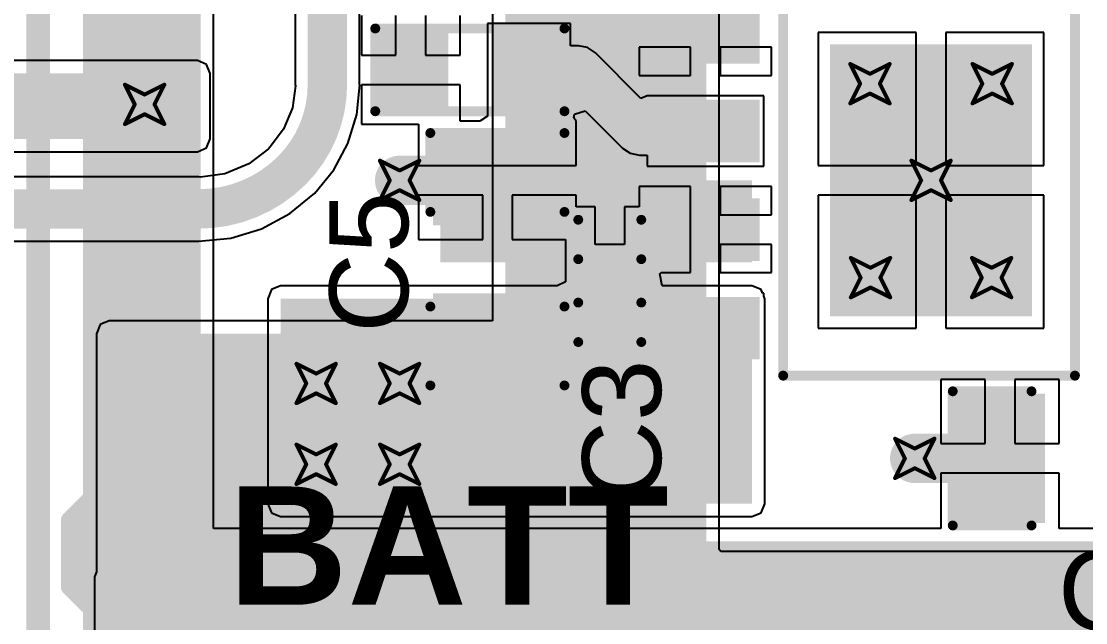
# Model space of a CAD drawing. Header units: inches. Extents: x -5 to 426, y -53 to 116.
# Drawn here: x 26.41 to 40.13, y -39.13 to -31.38 of the extents above; entities that cross this region are included whole.
import ezdxf

# ---------------------------------------------------------------- set-up
doc = ezdxf.new("R2010")
doc.units = ezdxf.units.IN
for name, color, linetype in [('Board Outline', 216, 'Continuous'), ('Bottom Layer', 5, 'Continuous'), ('Drill Drawing', 1, 'Continuous'), ('Top Layer', 1, 'Continuous'), ('Top Overlay', 2, 'Continuous'), ('Top Paste', 8, 'Continuous'), ('Top Solder', 216, 'Continuous'), ('Via Holes', 16, 'Continuous')]:
    doc.layers.add(name, color=color, linetype=linetype)
doc.styles.add('Arial', font='', dxfattribs={"height": 0.2})
doc.styles.add('Arial_Bold', font='', dxfattribs={"height": 0.2})
doc.styles.get('Arial').set_extended_font_data('Arial')
doc.styles.get('Arial_Bold').set_extended_font_data('Arial', bold=True)

# ---------------------------------------------------------------- blocks, each defined once
blk = doc.blocks.new('T__________48')
at = {"layer": 'Top Layer'}
blk.add_hatch(color=1, dxfattribs=at).paths.add_polyline_path([(0.381, 0.762), (-0.381, 0.762), (-0.762, 0.381), (-0.762, -0.381), (-0.381, -0.762), (0.381, -0.762), (0.762, -0.381), (0.762, 0.381)])
at = {"layer": 'Top Paste'}
blk.add_hatch(color=8, dxfattribs=at).paths.add_polyline_path([(0.381, 0.762), (-0.381, 0.762), (-0.762, 0.381), (-0.762, -0.381), (-0.381, -0.762), (0.381, -0.762), (0.762, -0.381), (0.762, 0.381)])
at = {"layer": 'Top Solder'}
blk.add_hatch(color=216, dxfattribs=at).paths.add_polyline_path([(0.432, 0.864), (-0.432, 0.864), (-0.864, 0.432), (-0.864, -0.432), (-0.432, -0.864), (0.432, -0.864), (0.864, -0.432), (0.864, 0.432)])
at = {"layer": 'Top Overlay', "const_width": 0.2}
for points in [[(-0.94, 0.432), (-0.432, 0.94)], [(0.432, 0.94), (-0.432, 0.94)], [(0.432, 0.94), (-0.432, 0.94)], [(0.94, 0.432), (0.432, 0.94)], [(-0.94, -0.432), (-0.94, 0.432)], [(0.94, -0.432), (0.94, 0.432)], [(-0.432, -0.94), (-0.94, -0.432)], [(0.432, -0.94), (0.94, -0.432)], [(0.432, -0.94), (-0.432, -0.94)], [(0.432, -0.94), (-0.432, -0.94)]]:
    blk.add_lwpolyline(points, dxfattribs=at)
at = {"layer": 'Top Overlay', "const_width": 0.1}
for points in [[(-0.482, 0.94, 1), (-0.382, 0.94, 1)], [(-0.482, 0.94, 1), (-0.382, 0.94, 1)], [(-0.482, 0.94, 1), (-0.382, 0.94, 1)], [(0.382, 0.94, 1), (0.482, 0.94, 1)], [(0.382, 0.94, 1), (0.482, 0.94, 1)], [(0.382, 0.94, 1), (0.482, 0.94, 1)], [(-0.99, 0.432, 1), (-0.89, 0.432, 1)], [(-0.99, 0.432, 1), (-0.89, 0.432, 1)], [(0.89, 0.432, 1), (0.99, 0.432, 1)], [(0.89, 0.432, 1), (0.99, 0.432, 1)], [(-0.99, -0.432, 1), (-0.89, -0.432, 1)], [(-0.99, -0.432, 1), (-0.89, -0.432, 1)], [(0.89, -0.432, 1), (0.99, -0.432, 1)], [(0.89, -0.432, 1), (0.99, -0.432, 1)], [(-0.482, -0.94, 1), (-0.382, -0.94, 1)], [(-0.482, -0.94, 1), (-0.382, -0.94, 1)], [(-0.482, -0.94, 1), (-0.382, -0.94, 1)], [(0.382, -0.94, 1), (0.482, -0.94, 1)], [(0.382, -0.94, 1), (0.482, -0.94, 1)], [(0.382, -0.94, 1), (0.482, -0.94, 1)]]:
    blk.add_lwpolyline(points, format="xyb", close=True, dxfattribs=at)
blk = doc.blocks.new('R___0603_55')
at = {"layer": 'Top Layer'}
for points in [[(-0.381, 0.444), (-0.381, -0.445), (-1.143, -0.445), (-1.143, 0.444)], [(1.143, 0.444), (1.143, -0.445), (0.381, -0.445), (0.381, 0.444)]]:
    blk.add_hatch(color=1, dxfattribs=at).paths.add_polyline_path(points)
at = {"layer": 'Top Paste'}
for points in [[(-0.381, 0.444), (-0.381, -0.445), (-1.143, -0.445), (-1.143, 0.444)], [(1.143, 0.444), (1.143, -0.445), (0.381, -0.445), (0.381, 0.444)]]:
    blk.add_hatch(color=8, dxfattribs=at).paths.add_polyline_path(points)
at = {"layer": 'Top Solder'}
for points in [[(-0.279, 0.546), (-0.279, -0.546), (-1.245, -0.546), (-1.245, 0.546)], [(1.245, 0.546), (1.245, -0.546), (0.279, -0.546), (0.279, 0.546)]]:
    blk.add_hatch(color=216, dxfattribs=at).paths.add_polyline_path(points)
at = {"layer": 'Top Overlay', "const_width": 0.127}
for points in [[(-1.219, 0.533), (-1.219, -0.533)], [(-1.219, 0.533), (1.219, 0.533)], [(1.219, 0.533), (1.219, -0.533)], [(-1.219, -0.533), (1.219, -0.533)]]:
    blk.add_lwpolyline(points, dxfattribs=at)
at = {"layer": 'Top Overlay', "const_width": 0.0635}
for points in [[(-1.251, 0.533, 1), (-1.187, 0.533, 1)], [(-1.251, 0.533, 1), (-1.187, 0.533, 1)], [(1.187, 0.533, 1), (1.251, 0.533, 1)], [(1.187, 0.533, 1), (1.251, 0.533, 1)], [(-1.251, -0.533, 1), (-1.187, -0.533, 1)], [(-1.251, -0.533, 1), (-1.187, -0.533, 1)], [(1.187, -0.533, 1), (1.251, -0.533, 1)], [(1.187, -0.533, 1), (1.251, -0.533, 1)]]:
    blk.add_lwpolyline(points, format="xyb", close=True, dxfattribs=at)
blk = doc.blocks.new('C___0402_71')
at = {"layer": 'Top Layer'}
for points in [[(-0.699, -0.318), (-0.699, 0.317), (-0.241, 0.317), (-0.241, -0.318)], [(0.241, -0.318), (0.241, 0.317), (0.699, 0.317), (0.699, -0.318)]]:
    blk.add_hatch(color=1, dxfattribs=at).paths.add_polyline_path(points)
at = {"layer": 'Top Paste'}
for points in [[(-0.699, -0.318), (-0.699, 0.317), (-0.241, 0.317), (-0.241, -0.318)], [(0.241, -0.318), (0.241, 0.317), (0.699, 0.317), (0.699, -0.318)]]:
    blk.add_hatch(color=8, dxfattribs=at).paths.add_polyline_path(points)
at = {"layer": 'Top Solder'}
for points in [[(-0.758, -0.378), (-0.758, 0.377), (-0.181, 0.377), (-0.181, -0.378)], [(0.181, -0.378), (0.181, 0.377), (0.758, 0.377), (0.758, -0.378)]]:
    blk.add_hatch(color=216, dxfattribs=at).paths.add_polyline_path(points)
at = {"layer": 'Top Overlay', "const_width": 0.127}
for points in [[(-0.787, -0.406), (-0.787, 0.406)], [(-0.279, 0.406), (-0.787, 0.406)], [(0.787, 0.406), (0.279, 0.406)], [(0.787, -0.406), (0.787, 0.406)], [(-0.279, -0.406), (-0.787, -0.406)], [(0.787, -0.406), (0.279, -0.406)]]:
    blk.add_lwpolyline(points, dxfattribs=at)
at = {"layer": 'Top Overlay', "const_width": 0.0635}
for points in [[(-0.819, 0.406, 1), (-0.756, 0.406, 1)], [(-0.819, 0.406, 1), (-0.756, 0.406, 1)], [(-0.311, 0.406, 1), (-0.248, 0.406, 1)], [(0.248, 0.406, 1), (0.311, 0.406, 1)], [(0.756, 0.406, 1), (0.819, 0.406, 1)], [(0.756, 0.406, 1), (0.819, 0.406, 1)], [(-0.819, -0.406, 1), (-0.756, -0.406, 1)], [(-0.819, -0.406, 1), (-0.756, -0.406, 1)], [(-0.311, -0.406, 1), (-0.248, -0.406, 1)], [(0.248, -0.406, 1), (0.311, -0.406, 1)], [(0.756, -0.406, 1), (0.819, -0.406, 1)], [(0.756, -0.406, 1), (0.819, -0.406, 1)]]:
    blk.add_lwpolyline(points, format="xyb", close=True, dxfattribs=at)
blk = doc.blocks.new('ESOP_8_75')
at = {"layer": 'Top Layer'}
for points in [[(-3.509, 2.205), (-2.309, 2.205), (-2.309, 1.605), (-3.509, 1.605)], [(2.308, 2.205), (3.508, 2.205), (3.508, 1.605), (2.308, 1.605)], [(-1.2, 1.65), (1.2, 1.65), (1.2, -1.65), (-1.2, -1.65)], [(-3.509, 0.935), (-2.309, 0.935), (-2.309, 0.335), (-3.509, 0.335)], [(2.308, 0.935), (3.508, 0.935), (3.508, 0.335), (2.308, 0.335)], [(-3.509, -0.335), (-2.309, -0.335), (-2.309, -0.935), (-3.509, -0.935)], [(2.308, -0.335), (3.508, -0.335), (3.508, -0.935), (2.308, -0.935)], [(-3.509, -1.605), (-2.309, -1.605), (-2.309, -2.205), (-3.509, -2.205)], [(2.308, -1.605), (3.508, -1.605), (3.508, -2.205), (2.308, -2.205)]]:
    blk.add_hatch(color=1, dxfattribs=at).paths.add_polyline_path(points)
at = {"layer": 'Top Paste'}
for points in [[(-3.509, 2.205), (-2.309, 2.205), (-2.309, 1.605), (-3.509, 1.605)], [(2.308, 2.205), (3.508, 2.205), (3.508, 1.605), (2.308, 1.605)], [(-1.2, 1.65), (1.2, 1.65), (1.2, -1.65), (-1.2, -1.65)], [(-3.509, 0.935), (-2.309, 0.935), (-2.309, 0.335), (-3.509, 0.335)], [(2.308, 0.935), (3.508, 0.935), (3.508, 0.335), (2.308, 0.335)], [(-3.509, -0.335), (-2.309, -0.335), (-2.309, -0.935), (-3.509, -0.935)], [(2.308, -0.335), (3.508, -0.335), (3.508, -0.935), (2.308, -0.935)], [(-3.509, -1.605), (-2.309, -1.605), (-2.309, -2.205), (-3.509, -2.205)], [(2.308, -1.605), (3.508, -1.605), (3.508, -2.205), (2.308, -2.205)]]:
    blk.add_hatch(color=8, dxfattribs=at).paths.add_polyline_path(points)
at = {"layer": 'Top Solder'}
for points in [[(-3.61, 2.307), (-2.207, 2.307), (-2.207, 1.503), (-3.61, 1.503)], [(2.207, 2.307), (3.61, 2.307), (3.61, 1.503), (2.207, 1.503)], [(-1.302, 1.752), (1.302, 1.752), (1.302, -1.752), (-1.302, -1.752)], [(-3.61, 1.037), (-2.207, 1.037), (-2.207, 0.233), (-3.61, 0.233)], [(2.207, 1.037), (3.61, 1.037), (3.61, 0.233), (2.207, 0.233)], [(-3.61, -0.233), (-2.207, -0.233), (-2.207, -1.037), (-3.61, -1.037)], [(2.207, -0.233), (3.61, -0.233), (3.61, -1.037), (2.207, -1.037)], [(-3.61, -1.503), (-2.207, -1.503), (-2.207, -2.307), (-3.61, -2.307)], [(2.207, -1.503), (3.61, -1.503), (3.61, -2.307), (2.207, -2.307)]]:
    blk.add_hatch(color=216, dxfattribs=at).paths.add_polyline_path(points)
at = {"layer": 'Top Overlay'}
for points, const_width in [([(-1.905, 2.515), (1.854, 2.515)], 0.127), ([(-1.905, 2.515), (-1.905, -2.515)], 0.127), ([(1.854, -2.515), (1.854, 2.515)], 0.127), ([(-3.877, 2.049), (-3.75, 1.922)], 0.3), ([(-3.877, 1.795), (-3.877, 2.049)], 0.3), ([(-3.877, 1.795), (-3.75, 1.922)], 0.3), ([(-1.905, -2.515), (1.854, -2.515)], 0.127)]:
    blk.add_lwpolyline(points, dxfattribs=dict(at, const_width=const_width))
for points, const_width in [([(-1.937, 2.515, 1), (-1.873, 2.515, 1)], 0.0635), ([(-1.937, 2.515, 1), (-1.873, 2.515, 1)], 0.0635), ([(1.822, 2.515, 1), (1.886, 2.515, 1)], 0.0635), ([(1.822, 2.515, 1), (1.886, 2.515, 1)], 0.0635), ([(-3.952, 2.049, 1), (-3.802, 2.049, 1)], 0.15), ([(-3.952, 2.049, 1), (-3.802, 2.049, 1)], 0.15), ([(-3.825, 1.922, 1), (-3.675, 1.922, 1)], 0.15), ([(-3.825, 1.922, 1), (-3.675, 1.922, 1)], 0.15), ([(-3.952, 1.795, 1), (-3.802, 1.795, 1)], 0.15), ([(-3.952, 1.795, 1), (-3.802, 1.795, 1)], 0.15), ([(-1.937, -2.515, 1), (-1.873, -2.515, 1)], 0.0635), ([(-1.937, -2.515, 1), (-1.873, -2.515, 1)], 0.0635), ([(1.822, -2.515, 1), (1.886, -2.515, 1)], 0.0635), ([(1.822, -2.515, 1), (1.886, -2.515, 1)], 0.0635)]:
    blk.add_lwpolyline(points, format="xyb", close=True, dxfattribs=dict(at, const_width=const_width))
blk = doc.blocks.new('C___0805_107')
at = {"layer": 'Top Layer'}
for points in [[(-1.524, 0.762), (-0.508, 0.762), (-0.508, -0.762), (-1.524, -0.762)], [(0.508, 0.762), (1.524, 0.762), (1.524, -0.762), (0.508, -0.762)]]:
    blk.add_hatch(color=1, dxfattribs=at).paths.add_polyline_path(points)
at = {"layer": 'Top Paste'}
for points in [[(-1.524, 0.762), (-0.508, 0.762), (-0.508, -0.762), (-1.524, -0.762)], [(0.508, 0.762), (1.524, 0.762), (1.524, -0.762), (0.508, -0.762)]]:
    blk.add_hatch(color=8, dxfattribs=at).paths.add_polyline_path(points)
at = {"layer": 'Top Solder'}
for points in [[(-1.594, 0.832), (-0.438, 0.832), (-0.438, -0.832), (-1.594, -0.832)], [(0.438, 0.832), (1.594, 0.832), (1.594, -0.832), (0.438, -0.832)]]:
    blk.add_hatch(color=216, dxfattribs=at).paths.add_polyline_path(points)
at = {"layer": 'Top Overlay', "const_width": 0.127}
for points in [[(-1.626, -0.864), (-1.626, 0.864)], [(-1.626, 0.864), (-0.61, 0.864)], [(0.61, 0.864), (1.626, 0.864)], [(1.626, -0.864), (1.626, 0.864)], [(-1.626, -0.864), (-0.61, -0.864)], [(0.61, -0.864), (1.626, -0.864)]]:
    blk.add_lwpolyline(points, dxfattribs=at)
at = {"layer": 'Top Overlay', "const_width": 0.0635}
for points in [[(-1.657, 0.864, 1), (-1.594, 0.864, 1)], [(-1.657, 0.864, 1), (-1.594, 0.864, 1)], [(-0.641, 0.864, 1), (-0.578, 0.864, 1)], [(0.578, 0.864, 1), (0.641, 0.864, 1)], [(1.594, 0.864, 1), (1.657, 0.864, 1)], [(1.594, 0.864, 1), (1.657, 0.864, 1)], [(-1.657, -0.864, 1), (-1.594, -0.864, 1)], [(-1.657, -0.864, 1), (-1.594, -0.864, 1)], [(-0.641, -0.864, 1), (-0.578, -0.864, 1)], [(0.578, -0.864, 1), (0.641, -0.864, 1)], [(1.594, -0.864, 1), (1.657, -0.864, 1)], [(1.594, -0.864, 1), (1.657, -0.864, 1)]]:
    blk.add_lwpolyline(points, format="xyb", close=True, dxfattribs=at)
blk = doc.blocks.new('C___0805_109')
at = {"layer": 'Top Layer'}
for points in [[(-1.524, 0.762), (-0.508, 0.762), (-0.508, -0.762), (-1.524, -0.762)], [(0.508, 0.762), (1.524, 0.762), (1.524, -0.762), (0.508, -0.762)]]:
    blk.add_hatch(color=1, dxfattribs=at).paths.add_polyline_path(points)
at = {"layer": 'Top Paste'}
for points in [[(-1.524, 0.762), (-0.508, 0.762), (-0.508, -0.762), (-1.524, -0.762)], [(0.508, 0.762), (1.524, 0.762), (1.524, -0.762), (0.508, -0.762)]]:
    blk.add_hatch(color=8, dxfattribs=at).paths.add_polyline_path(points)
at = {"layer": 'Top Solder'}
for points in [[(-1.594, 0.832), (-0.438, 0.832), (-0.438, -0.832), (-1.594, -0.832)], [(0.438, 0.832), (1.594, 0.832), (1.594, -0.832), (0.438, -0.832)]]:
    blk.add_hatch(color=216, dxfattribs=at).paths.add_polyline_path(points)
at = {"layer": 'Top Overlay', "const_width": 0.127}
for points in [[(-1.626, -0.864), (-1.626, 0.864)], [(-0.61, 0.864), (-1.626, 0.864)], [(1.626, 0.864), (0.61, 0.864)], [(1.626, -0.864), (1.626, 0.864)], [(-0.61, -0.864), (-1.626, -0.864)], [(1.626, -0.864), (0.61, -0.864)]]:
    blk.add_lwpolyline(points, dxfattribs=at)
at = {"layer": 'Top Overlay', "const_width": 0.0635}
for points in [[(-1.657, 0.864, 1), (-1.594, 0.864, 1)], [(-1.657, 0.864, 1), (-1.594, 0.864, 1)], [(-0.641, 0.864, 1), (-0.578, 0.864, 1)], [(0.578, 0.864, 1), (0.641, 0.864, 1)], [(1.594, 0.864, 1), (1.657, 0.864, 1)], [(1.594, 0.864, 1), (1.657, 0.864, 1)], [(-1.657, -0.864, 1), (-1.594, -0.864, 1)], [(-1.657, -0.864, 1), (-1.594, -0.864, 1)], [(-0.641, -0.864, 1), (-0.578, -0.864, 1)], [(0.578, -0.864, 1), (0.641, -0.864, 1)], [(1.594, -0.864, 1), (1.657, -0.864, 1)], [(1.594, -0.864, 1), (1.657, -0.864, 1)]]:
    blk.add_lwpolyline(points, format="xyb", close=True, dxfattribs=at)

msp = doc.modelspace()

# ---------------------------------------------------------------- hatches: boundary and pattern name
at = {"layer": 'Bottom Layer'}
for points in [[(32.646, -38.181), (35.237, -38.181), (35.237, -29.389), (32.646, -29.389)], [(22.462, -32.894), (28.677, -32.894), (28.677, -32.05), (22.462, -32.05)], [(27.541, -38.181), (35.237, -38.181), (35.237, -35.403), (27.541, -35.403)], [(27.541, -43.13), (31.808, -43.13), (31.808, -35.622), (27.541, -35.622)], [(32.031, -40.792), (35.306, -40.792), (35.306, -38.374), (32.031, -38.374)], [(32.031, -39.447), (43.8, -39.447), (43.8, -38.374), (32.031, -38.374)], [(27.515, -42.339), (31.808, -42.339), (31.808, -38.533), (27.515, -38.533)]]:
    msp.add_hatch(color=5, dxfattribs=at).paths.add_polyline_path(points)
h = msp.add_hatch(color=5, dxfattribs=at)
edge = h.paths.add_edge_path()
edge.add_arc((37.345, -32.183), 0.3, 0, 360)
h = msp.add_hatch(color=5, dxfattribs=at)
edge = h.paths.add_edge_path()
edge.add_arc((38.92, -32.183), 0.3, 0, 360)
h = msp.add_hatch(color=5, dxfattribs=at)
edge = h.paths.add_edge_path()
edge.add_arc((27.998, -32.45), 0.3, 0, 360)
h = msp.add_hatch(color=5, dxfattribs=at)
edge = h.paths.add_edge_path()
edge.add_arc((31.284, -33.428), 0.3, 0, 360)
h = msp.add_hatch(color=5, dxfattribs=at)
edge = h.paths.add_edge_path()
edge.add_arc((38.132, -33.428), 0.3, 0, 360)
h = msp.add_hatch(color=5, dxfattribs=at)
edge = h.paths.add_edge_path()
edge.add_arc((37.352, -34.681), 0.3, 0, 360)
h = msp.add_hatch(color=5, dxfattribs=at)
edge = h.paths.add_edge_path()
edge.add_arc((38.913, -34.681), 0.3, 0, 360)
h = msp.add_hatch(color=5, dxfattribs=at)
edge = h.paths.add_edge_path()
edge.add_arc((30.208, -36.044), 0.3, 0, 360)
h = msp.add_hatch(color=5, dxfattribs=at)
edge = h.paths.add_edge_path()
edge.add_arc((31.284, -36.044), 0.3, 0, 360)
h = msp.add_hatch(color=5, dxfattribs=at)
edge = h.paths.add_edge_path()
edge.add_arc((37.922, -37.009), 0.3, 0, 360)
h = msp.add_hatch(color=5, dxfattribs=at)
edge = h.paths.add_edge_path()
edge.add_arc((30.208, -37.085), 0.3, 0, 360)
h = msp.add_hatch(color=5, dxfattribs=at)
edge = h.paths.add_edge_path()
edge.add_arc((31.284, -37.085), 0.3, 0, 360)
at = {"layer": 'Top Layer'}
for points in [[(27.203, -39.447), (28.72, -39.447), (28.72, -26.997), (27.203, -26.997)], [(31.808, -34.482), (35.824, -34.482), (35.824, -33.428), (31.808, -33.428)], [(29.75, -37.593), (35.824, -37.593), (35.824, -34.952), (29.75, -34.952)], [(27.383, -39.447), (41.765, -39.447), (41.765, -38.076), (27.383, -38.076)]]:
    msp.add_hatch(color=1, dxfattribs=at).paths.add_polyline_path(points)
h = msp.add_hatch(color=1, dxfattribs=at)
edge = h.paths.add_edge_path()
edge.add_arc((37.345, -32.183), 0.3, 0, 360)
h = msp.add_hatch(color=1, dxfattribs=at)
edge = h.paths.add_edge_path()
edge.add_arc((38.92, -32.183), 0.3, 0, 360)
h = msp.add_hatch(color=1, dxfattribs=at)
edge = h.paths.add_edge_path()
edge.add_arc((27.998, -32.45), 0.3, 0, 360)
h = msp.add_hatch(color=1, dxfattribs=at)
edge = h.paths.add_edge_path()
edge.add_arc((31.284, -33.428), 0.3, 0, 360)
h = msp.add_hatch(color=1, dxfattribs=at)
edge = h.paths.add_edge_path()
edge.add_arc((38.132, -33.428), 0.3, 0, 360)
h = msp.add_hatch(color=1, dxfattribs=at)
edge = h.paths.add_edge_path()
edge.add_arc((37.352, -34.681), 0.3, 0, 360)
h = msp.add_hatch(color=1, dxfattribs=at)
edge = h.paths.add_edge_path()
edge.add_arc((38.913, -34.681), 0.3, 0, 360)
h = msp.add_hatch(color=1, dxfattribs=at)
edge = h.paths.add_edge_path()
edge.add_arc((30.208, -36.044), 0.3, 0, 360)
h = msp.add_hatch(color=1, dxfattribs=at)
edge = h.paths.add_edge_path()
edge.add_arc((31.284, -36.044), 0.3, 0, 360)
h = msp.add_hatch(color=1, dxfattribs=at)
edge = h.paths.add_edge_path()
edge.add_arc((37.922, -37.009), 0.3, 0, 360)
h = msp.add_hatch(color=1, dxfattribs=at)
edge = h.paths.add_edge_path()
edge.add_arc((30.208, -37.085), 0.3, 0, 360)
h = msp.add_hatch(color=1, dxfattribs=at)
edge = h.paths.add_edge_path()
edge.add_arc((31.284, -37.085), 0.3, 0, 360)
at = {"layer": 'Via Holes'}
h = msp.add_hatch(color=7, dxfattribs=at)
edge = h.paths.add_edge_path()
edge.add_arc((37.345, -32.183), 0.15, 0, 360)
h = msp.add_hatch(color=7, dxfattribs=at)
edge = h.paths.add_edge_path()
edge.add_arc((38.92, -32.183), 0.15, 0, 360)
h = msp.add_hatch(color=7, dxfattribs=at)
edge = h.paths.add_edge_path()
edge.add_arc((27.998, -32.45), 0.15, 0, 360)
h = msp.add_hatch(color=7, dxfattribs=at)
edge = h.paths.add_edge_path()
edge.add_arc((31.284, -33.428), 0.15, 0, 360)
h = msp.add_hatch(color=7, dxfattribs=at)
edge = h.paths.add_edge_path()
edge.add_arc((38.132, -33.428), 0.15, 0, 360)
h = msp.add_hatch(color=7, dxfattribs=at)
edge = h.paths.add_edge_path()
edge.add_arc((37.352, -34.681), 0.15, 0, 360)
h = msp.add_hatch(color=7, dxfattribs=at)
edge = h.paths.add_edge_path()
edge.add_arc((38.913, -34.681), 0.15, 0, 360)
h = msp.add_hatch(color=7, dxfattribs=at)
edge = h.paths.add_edge_path()
edge.add_arc((30.208, -36.044), 0.15, 0, 360)
h = msp.add_hatch(color=7, dxfattribs=at)
edge = h.paths.add_edge_path()
edge.add_arc((31.284, -36.044), 0.15, 0, 360)
h = msp.add_hatch(color=7, dxfattribs=at)
edge = h.paths.add_edge_path()
edge.add_arc((37.922, -37.009), 0.15, 0, 360)
h = msp.add_hatch(color=7, dxfattribs=at)
edge = h.paths.add_edge_path()
edge.add_arc((30.208, -37.085), 0.15, 0, 360)
h = msp.add_hatch(color=7, dxfattribs=at)
edge = h.paths.add_edge_path()
edge.add_arc((31.284, -37.085), 0.15, 0, 360)

# ---------------------------------------------------------------- linework, layer by layer
at = {"layer": 'Board Outline', "const_width": 0.254}
msp.add_lwpolyline([(49.772, 6.348, -1.144567), (-0.298, -38.441)], format="xyb", dxfattribs=at)
at = {"layer": 'Bottom Layer'}
for p, q in [((29.939, -27.158), (29.939, -32.196)), ((30.767, -32.196), (30.767, -27.158)), ((32.481, -30.913), (32.481, -35.238)), ((35.402, -38.181), (35.402, -31.078)), ((28.677, -31.885), (22.462, -31.885)), ((28.793, -31.934), (28.677, -31.885)), ((28.842, -32.05), (28.793, -31.934)), ((28.842, -32.894), (28.842, -32.05)), ((29.942, -32.211), (29.905, -32.494)), ((29.939, -32.196), (29.942, -32.211)), ((30.731, -32.581), (30.769, -32.196)), ((30.769, -32.196), (30.767, -32.196)), ((29.905, -32.494), (29.789, -32.771)), ((30.618, -32.952), (30.731, -32.581)), ((29.789, -32.771), (29.616, -32.998)), ((28.793, -33.011), (28.842, -32.894)), ((28.677, -33.059), (28.793, -33.011)), ((29.592, -33.023), (29.341, -33.215)), ((29.603, -33.006), (29.592, -33.023)), ((29.616, -32.998), (29.603, -33.006)), ((30.436, -33.294), (30.618, -32.952)), ((23.464, -33.059), (28.677, -33.059)), ((29.341, -33.215), (29.03, -33.344)), ((30.19, -33.593), (30.436, -33.294)), ((28.697, -33.382), (26.14, -33.382)), ((28.716, -33.385), (28.697, -33.382)), ((29.03, -33.344), (28.716, -33.385)), ((29.87, -33.857), (30.19, -33.594)), ((30.19, -33.594), (30.19, -33.593)), ((29.505, -34.052), (29.87, -33.857)), ((29.109, -34.172), (29.505, -34.052)), ((26.14, -34.21), (28.697, -34.21)), ((28.697, -34.213), (29.109, -34.172)), ((28.697, -34.21), (28.697, -34.213)), ((27.541, -35.238), (27.424, -35.286)), ((32.481, -35.238), (27.541, -35.238)), ((27.424, -35.286), (27.376, -35.403)), ((27.376, -35.403), (27.376, -35.622)), ((27.376, -35.622), (27.376, -38.181)), ((27.376, -38.181), (27.376, -38.472)), ((35.421, -38.209), (35.402, -38.181)), ((42.623, -38.209), (35.421, -38.209)), ((27.376, -38.472), (27.35, -38.533)), ((27.35, -38.533), (27.35, -42.339))]:
    msp.add_line(p, q, dxfattribs=at)
for points, const_width in [([(30.353, -32.196), (30.353, -27.158)], 0.508), ([(26.14, -33.796), (28.697, -33.796)], 0.508), ([(37.915, -38.911), (43.289, -38.911)], 1.016)]:
    msp.add_lwpolyline(points, dxfattribs=dict(at, const_width=const_width))
at = {"layer": 'Bottom Layer', "const_width": 0.508}
for points in [[(30.353, -32.196, -0.198912), (29.896, -33.299)], [(29.896, -33.299, -0.198912), (28.697, -33.796)]]:
    msp.add_lwpolyline(points, format="xyb", dxfattribs=at)
at = {"layer": 'Bottom Layer'}
for points, const_width in [([(30.226, -32.196, 1), (30.48, -32.196, 1)], 0.254), ([(30.226, -32.196, 1), (30.48, -32.196, 1)], 0.254), ([(29.769, -33.299, 1), (30.023, -33.299, 1)], 0.254), ([(29.769, -33.299, 1), (30.023, -33.299, 1)], 0.254), ([(28.57, -33.796, 1), (28.824, -33.796, 1)], 0.254), ([(28.57, -33.796, 1), (28.824, -33.796, 1)], 0.254), ([(37.661, -38.911, 1), (38.169, -38.911, 1)], 0.508)]:
    msp.add_lwpolyline(points, format="xyb", close=True, dxfattribs=dict(at, const_width=const_width))
at = {"layer": 'Drill Drawing', "const_width": 0.0508}
for points in [[(37.091, -31.929), (37.345, -32.056)], [(37.091, -31.929), (37.218, -32.183)], [(37.345, -32.056), (37.599, -31.929)], [(37.472, -32.183), (37.599, -31.929)], [(38.666, -31.929), (38.92, -32.056)], [(38.666, -31.929), (38.793, -32.183)], [(38.92, -32.056), (39.174, -31.929)], [(39.047, -32.183), (39.174, -31.929)], [(27.744, -32.196), (27.998, -32.323)], [(27.744, -32.196), (27.871, -32.45)], [(27.998, -32.323), (28.252, -32.196)], [(28.125, -32.45), (28.252, -32.196)], [(37.091, -32.437), (37.218, -32.183)], [(37.472, -32.183), (37.599, -32.437)], [(38.666, -32.437), (38.793, -32.183)], [(39.047, -32.183), (39.174, -32.437)], [(37.091, -32.437), (37.345, -32.31)], [(37.345, -32.31), (37.599, -32.437)], [(38.666, -32.437), (38.92, -32.31)], [(38.92, -32.31), (39.174, -32.437)], [(27.744, -32.704), (27.871, -32.45)], [(28.125, -32.45), (28.252, -32.704)], [(27.744, -32.704), (27.998, -32.577)], [(27.998, -32.577), (28.252, -32.704)], [(31.03, -33.174), (31.284, -33.301)], [(31.03, -33.174), (31.157, -33.428)], [(31.284, -33.301), (31.538, -33.174)], [(31.411, -33.428), (31.538, -33.174)], [(37.878, -33.174), (38.132, -33.301)], [(37.878, -33.174), (38.005, -33.428)], [(38.132, -33.301), (38.386, -33.174)], [(38.259, -33.428), (38.386, -33.174)], [(31.03, -33.682), (31.157, -33.428)], [(31.411, -33.428), (31.538, -33.682)], [(37.878, -33.682), (38.005, -33.428)], [(38.259, -33.428), (38.386, -33.682)], [(31.03, -33.682), (31.284, -33.555)], [(31.284, -33.555), (31.538, -33.682)], [(37.878, -33.682), (38.132, -33.555)], [(38.132, -33.555), (38.386, -33.682)], [(37.098, -34.427), (37.352, -34.554)], [(37.098, -34.427), (37.225, -34.681)], [(37.352, -34.554), (37.606, -34.427)], [(37.479, -34.681), (37.606, -34.427)], [(38.659, -34.427), (38.913, -34.554)], [(38.659, -34.427), (38.786, -34.681)], [(38.913, -34.554), (39.167, -34.427)], [(39.04, -34.681), (39.167, -34.427)], [(37.098, -34.935), (37.225, -34.681)], [(37.479, -34.681), (37.606, -34.935)], [(38.659, -34.935), (38.786, -34.681)], [(39.04, -34.681), (39.167, -34.935)], [(37.098, -34.935), (37.352, -34.808)], [(37.352, -34.808), (37.606, -34.935)], [(38.659, -34.935), (38.913, -34.808)], [(38.913, -34.808), (39.167, -34.935)], [(29.954, -35.79), (30.208, -35.917)], [(29.954, -35.79), (30.081, -36.044)], [(30.208, -35.917), (30.462, -35.79)], [(30.335, -36.044), (30.462, -35.79)], [(31.03, -35.79), (31.284, -35.917)], [(31.03, -35.79), (31.157, -36.044)], [(31.284, -35.917), (31.538, -35.79)], [(31.411, -36.044), (31.538, -35.79)], [(29.954, -36.298), (30.081, -36.044)], [(30.335, -36.044), (30.462, -36.298)], [(31.03, -36.298), (31.157, -36.044)], [(31.411, -36.044), (31.538, -36.298)], [(29.954, -36.298), (30.208, -36.171)], [(30.208, -36.171), (30.462, -36.298)], [(31.03, -36.298), (31.284, -36.171)], [(31.284, -36.171), (31.538, -36.298)], [(37.668, -36.755), (37.922, -36.882)], [(37.668, -36.755), (37.795, -37.009)], [(37.922, -36.882), (38.176, -36.755)], [(38.049, -37.009), (38.176, -36.755)], [(29.954, -36.831), (30.208, -36.958)], [(29.954, -36.831), (30.081, -37.085)], [(30.208, -36.958), (30.462, -36.831)], [(30.335, -37.085), (30.462, -36.831)], [(31.03, -36.831), (31.284, -36.958)], [(31.03, -36.831), (31.157, -37.085)], [(31.284, -36.958), (31.538, -36.831)], [(31.411, -37.085), (31.538, -36.831)], [(37.668, -37.263), (37.795, -37.009)], [(38.049, -37.009), (38.176, -37.263)], [(29.954, -37.339), (30.081, -37.085)], [(30.335, -37.085), (30.462, -37.339)], [(31.03, -37.339), (31.157, -37.085)], [(31.411, -37.085), (31.538, -37.339)], [(37.668, -37.263), (37.922, -37.136)], [(37.922, -37.136), (38.176, -37.263)], [(29.954, -37.339), (30.208, -37.212)], [(30.208, -37.212), (30.462, -37.339)], [(31.03, -37.339), (31.284, -37.212)], [(31.284, -37.212), (31.538, -37.339)]]:
    msp.add_lwpolyline(points, dxfattribs=at)
at = {"layer": 'Drill Drawing', "const_width": 0.0254}
for points in [[(37.078, -31.929, 1), (37.104, -31.929, 1)], [(37.078, -31.929, 1), (37.104, -31.929, 1)], [(37.586, -31.929, 1), (37.612, -31.929, 1)], [(37.586, -31.929, 1), (37.612, -31.929, 1)], [(38.653, -31.929, 1), (38.679, -31.929, 1)], [(38.653, -31.929, 1), (38.679, -31.929, 1)], [(39.161, -31.929, 1), (39.187, -31.929, 1)], [(39.161, -31.929, 1), (39.187, -31.929, 1)], [(37.332, -32.056, 1), (37.358, -32.056, 1)], [(37.332, -32.056, 1), (37.358, -32.056, 1)], [(38.907, -32.056, 1), (38.933, -32.056, 1)], [(38.907, -32.056, 1), (38.933, -32.056, 1)], [(27.731, -32.196, 1), (27.757, -32.196, 1)], [(27.731, -32.196, 1), (27.757, -32.196, 1)], [(28.239, -32.196, 1), (28.265, -32.196, 1)], [(28.239, -32.196, 1), (28.265, -32.196, 1)], [(37.205, -32.183, 1), (37.231, -32.183, 1)], [(37.205, -32.183, 1), (37.231, -32.183, 1)], [(37.459, -32.183, 1), (37.485, -32.183, 1)], [(37.459, -32.183, 1), (37.485, -32.183, 1)], [(38.78, -32.183, 1), (38.806, -32.183, 1)], [(38.78, -32.183, 1), (38.806, -32.183, 1)], [(39.034, -32.183, 1), (39.06, -32.183, 1)], [(39.034, -32.183, 1), (39.06, -32.183, 1)], [(27.985, -32.323, 1), (28.011, -32.323, 1)], [(27.985, -32.323, 1), (28.011, -32.323, 1)], [(37.332, -32.31, 1), (37.358, -32.31, 1)], [(37.332, -32.31, 1), (37.358, -32.31, 1)], [(38.907, -32.31, 1), (38.933, -32.31, 1)], [(38.907, -32.31, 1), (38.933, -32.31, 1)], [(27.858, -32.45, 1), (27.884, -32.45, 1)], [(27.858, -32.45, 1), (27.884, -32.45, 1)], [(28.112, -32.45, 1), (28.138, -32.45, 1)], [(28.112, -32.45, 1), (28.138, -32.45, 1)], [(37.078, -32.437, 1), (37.104, -32.437, 1)], [(37.078, -32.437, 1), (37.104, -32.437, 1)], [(37.586, -32.437, 1), (37.612, -32.437, 1)], [(37.586, -32.437, 1), (37.612, -32.437, 1)], [(38.653, -32.437, 1), (38.679, -32.437, 1)], [(38.653, -32.437, 1), (38.679, -32.437, 1)], [(39.161, -32.437, 1), (39.187, -32.437, 1)], [(39.161, -32.437, 1), (39.187, -32.437, 1)], [(27.985, -32.577, 1), (28.011, -32.577, 1)], [(27.985, -32.577, 1), (28.011, -32.577, 1)], [(27.731, -32.704, 1), (27.757, -32.704, 1)], [(27.731, -32.704, 1), (27.757, -32.704, 1)], [(28.239, -32.704, 1), (28.265, -32.704, 1)], [(28.239, -32.704, 1), (28.265, -32.704, 1)], [(31.017, -33.174, 1), (31.042, -33.174, 1)], [(31.017, -33.174, 1), (31.042, -33.174, 1)], [(31.525, -33.174, 1), (31.55, -33.174, 1)], [(31.525, -33.174, 1), (31.55, -33.174, 1)], [(37.866, -33.174, 1), (37.891, -33.174, 1)], [(37.866, -33.174, 1), (37.891, -33.174, 1)], [(38.374, -33.174, 1), (38.399, -33.174, 1)], [(38.374, -33.174, 1), (38.399, -33.174, 1)], [(31.271, -33.301, 1), (31.296, -33.301, 1)], [(31.271, -33.301, 1), (31.296, -33.301, 1)], [(38.12, -33.301, 1), (38.145, -33.301, 1)], [(38.12, -33.301, 1), (38.145, -33.301, 1)], [(31.144, -33.428, 1), (31.169, -33.428, 1)], [(31.144, -33.428, 1), (31.169, -33.428, 1)], [(31.398, -33.428, 1), (31.423, -33.428, 1)], [(31.398, -33.428, 1), (31.423, -33.428, 1)], [(37.993, -33.428, 1), (38.018, -33.428, 1)], [(37.993, -33.428, 1), (38.018, -33.428, 1)], [(38.247, -33.428, 1), (38.272, -33.428, 1)], [(38.247, -33.428, 1), (38.272, -33.428, 1)], [(31.271, -33.555, 1), (31.296, -33.555, 1)], [(31.271, -33.555, 1), (31.296, -33.555, 1)], [(38.12, -33.555, 1), (38.145, -33.555, 1)], [(38.12, -33.555, 1), (38.145, -33.555, 1)], [(31.017, -33.682, 1), (31.042, -33.682, 1)], [(31.017, -33.682, 1), (31.042, -33.682, 1)], [(31.525, -33.682, 1), (31.55, -33.682, 1)], [(31.525, -33.682, 1), (31.55, -33.682, 1)], [(37.866, -33.682, 1), (37.891, -33.682, 1)], [(37.866, -33.682, 1), (37.891, -33.682, 1)], [(38.374, -33.682, 1), (38.399, -33.682, 1)], [(38.374, -33.682, 1), (38.399, -33.682, 1)], [(37.085, -34.427, 1), (37.111, -34.427, 1)], [(37.085, -34.427, 1), (37.111, -34.427, 1)], [(37.593, -34.427, 1), (37.619, -34.427, 1)], [(37.593, -34.427, 1), (37.619, -34.427, 1)], [(38.646, -34.427, 1), (38.671, -34.427, 1)], [(38.646, -34.427, 1), (38.671, -34.427, 1)], [(39.154, -34.427, 1), (39.179, -34.427, 1)], [(39.154, -34.427, 1), (39.179, -34.427, 1)], [(37.339, -34.554, 1), (37.365, -34.554, 1)], [(37.339, -34.554, 1), (37.365, -34.554, 1)], [(38.9, -34.554, 1), (38.925, -34.554, 1)], [(38.9, -34.554, 1), (38.925, -34.554, 1)], [(37.212, -34.681, 1), (37.238, -34.681, 1)], [(37.212, -34.681, 1), (37.238, -34.681, 1)], [(37.466, -34.681, 1), (37.492, -34.681, 1)], [(37.466, -34.681, 1), (37.492, -34.681, 1)], [(38.773, -34.681, 1), (38.798, -34.681, 1)], [(38.773, -34.681, 1), (38.798, -34.681, 1)], [(39.027, -34.681, 1), (39.052, -34.681, 1)], [(39.027, -34.681, 1), (39.052, -34.681, 1)], [(37.339, -34.808, 1), (37.365, -34.808, 1)], [(37.339, -34.808, 1), (37.365, -34.808, 1)], [(38.9, -34.808, 1), (38.925, -34.808, 1)], [(38.9, -34.808, 1), (38.925, -34.808, 1)], [(37.085, -34.935, 1), (37.111, -34.935, 1)], [(37.085, -34.935, 1), (37.111, -34.935, 1)], [(37.593, -34.935, 1), (37.619, -34.935, 1)], [(37.593, -34.935, 1), (37.619, -34.935, 1)], [(38.646, -34.935, 1), (38.671, -34.935, 1)], [(38.646, -34.935, 1), (38.671, -34.935, 1)], [(39.154, -34.935, 1), (39.179, -34.935, 1)], [(39.154, -34.935, 1), (39.179, -34.935, 1)], [(29.941, -35.79, 1), (29.966, -35.79, 1)], [(29.941, -35.79, 1), (29.966, -35.79, 1)], [(30.449, -35.79, 1), (30.474, -35.79, 1)], [(30.449, -35.79, 1), (30.474, -35.79, 1)], [(31.017, -35.79, 1), (31.042, -35.79, 1)], [(31.017, -35.79, 1), (31.042, -35.79, 1)], [(31.525, -35.79, 1), (31.55, -35.79, 1)], [(31.525, -35.79, 1), (31.55, -35.79, 1)], [(30.195, -35.917, 1), (30.22, -35.917, 1)], [(30.195, -35.917, 1), (30.22, -35.917, 1)], [(31.271, -35.917, 1), (31.296, -35.917, 1)], [(31.271, -35.917, 1), (31.296, -35.917, 1)], [(30.068, -36.044, 1), (30.093, -36.044, 1)], [(30.068, -36.044, 1), (30.093, -36.044, 1)], [(30.322, -36.044, 1), (30.347, -36.044, 1)], [(30.322, -36.044, 1), (30.347, -36.044, 1)], [(31.144, -36.044, 1), (31.169, -36.044, 1)], [(31.144, -36.044, 1), (31.169, -36.044, 1)], [(31.398, -36.044, 1), (31.423, -36.044, 1)], [(31.398, -36.044, 1), (31.423, -36.044, 1)], [(30.195, -36.171, 1), (30.22, -36.171, 1)], [(30.195, -36.171, 1), (30.22, -36.171, 1)], [(31.271, -36.171, 1), (31.296, -36.171, 1)], [(31.271, -36.171, 1), (31.296, -36.171, 1)], [(29.941, -36.298, 1), (29.966, -36.298, 1)], [(29.941, -36.298, 1), (29.966, -36.298, 1)], [(30.449, -36.298, 1), (30.474, -36.298, 1)], [(30.449, -36.298, 1), (30.474, -36.298, 1)], [(31.017, -36.298, 1), (31.042, -36.298, 1)], [(31.017, -36.298, 1), (31.042, -36.298, 1)], [(31.525, -36.298, 1), (31.55, -36.298, 1)], [(31.525, -36.298, 1), (31.55, -36.298, 1)], [(37.656, -36.755, 1), (37.681, -36.755, 1)], [(37.656, -36.755, 1), (37.681, -36.755, 1)], [(38.163, -36.755, 1), (38.189, -36.755, 1)], [(38.163, -36.755, 1), (38.189, -36.755, 1)], [(29.941, -36.831, 1), (29.966, -36.831, 1)], [(29.941, -36.831, 1), (29.966, -36.831, 1)], [(30.449, -36.831, 1), (30.474, -36.831, 1)], [(30.449, -36.831, 1), (30.474, -36.831, 1)], [(31.017, -36.831, 1), (31.042, -36.831, 1)], [(31.017, -36.831, 1), (31.042, -36.831, 1)], [(31.525, -36.831, 1), (31.55, -36.831, 1)], [(31.525, -36.831, 1), (31.55, -36.831, 1)], [(37.909, -36.882, 1), (37.935, -36.882, 1)], [(37.909, -36.882, 1), (37.935, -36.882, 1)], [(30.195, -36.958, 1), (30.22, -36.958, 1)], [(30.195, -36.958, 1), (30.22, -36.958, 1)], [(31.271, -36.958, 1), (31.296, -36.958, 1)], [(31.271, -36.958, 1), (31.296, -36.958, 1)], [(37.782, -37.009, 1), (37.808, -37.009, 1)], [(37.782, -37.009, 1), (37.808, -37.009, 1)], [(38.036, -37.009, 1), (38.062, -37.009, 1)], [(38.036, -37.009, 1), (38.062, -37.009, 1)], [(30.068, -37.085, 1), (30.093, -37.085, 1)], [(30.068, -37.085, 1), (30.093, -37.085, 1)], [(30.322, -37.085, 1), (30.347, -37.085, 1)], [(30.322, -37.085, 1), (30.347, -37.085, 1)], [(31.144, -37.085, 1), (31.169, -37.085, 1)], [(31.144, -37.085, 1), (31.169, -37.085, 1)], [(31.398, -37.085, 1), (31.423, -37.085, 1)], [(31.398, -37.085, 1), (31.423, -37.085, 1)], [(37.909, -37.136, 1), (37.935, -37.136, 1)], [(37.909, -37.136, 1), (37.935, -37.136, 1)], [(30.195, -37.212, 1), (30.22, -37.212, 1)], [(30.195, -37.212, 1), (30.22, -37.212, 1)], [(31.271, -37.212, 1), (31.296, -37.212, 1)], [(31.271, -37.212, 1), (31.296, -37.212, 1)], [(37.656, -37.263, 1), (37.681, -37.263, 1)], [(37.656, -37.263, 1), (37.681, -37.263, 1)], [(38.163, -37.263, 1), (38.189, -37.263, 1)], [(38.163, -37.263, 1), (38.189, -37.263, 1)], [(29.941, -37.339, 1), (29.966, -37.339, 1)], [(29.941, -37.339, 1), (29.966, -37.339, 1)], [(30.449, -37.339, 1), (30.474, -37.339, 1)], [(30.449, -37.339, 1), (30.474, -37.339, 1)], [(31.017, -37.339, 1), (31.042, -37.339, 1)], [(31.017, -37.339, 1), (31.042, -37.339, 1)], [(31.525, -37.339, 1), (31.55, -37.339, 1)], [(31.525, -37.339, 1), (31.55, -37.339, 1)]]:
    msp.add_lwpolyline(points, format="xyb", close=True, dxfattribs=at)
at = {"layer": 'Top Layer'}
for p, q in [((28.885, -37.911), (28.885, -28.41)), ((30.792, -31.307), (30.792, -31.815)), ((31.236, -31.815), (31.236, -31.307)), ((31.617, -31.307), (31.617, -31.815)), ((32.062, -31.815), (32.062, -31.307)), ((33.484, -31.408), (32.417, -31.408)), ((32.417, -31.408), (32.417, -32.539)), ((33.484, -31.694), (33.484, -31.408)), ((37.942, -31.524), (36.678, -31.524)), ((36.678, -31.524), (36.678, -33.237)), ((37.942, -33.237), (37.942, -31.524)), ((39.586, -31.524), (38.323, -31.524)), ((38.323, -31.524), (38.323, -33.237)), ((39.586, -33.237), (39.586, -31.524)), ((30.792, -31.815), (31.236, -31.815)), ((31.617, -31.815), (32.062, -31.815)), ((33.588, -31.694), (33.484, -31.694)), ((33.707, -31.718), (33.588, -31.694)), ((33.807, -31.785), (33.707, -31.718)), ((34.394, -32.372), (33.807, -31.785)), ((35.033, -31.713), (34.37, -31.713)), ((34.37, -31.713), (34.37, -32.077)), ((35.033, -32.077), (35.033, -31.713)), ((36.078, -31.713), (35.414, -31.713)), ((35.414, -31.713), (35.414, -32.077)), ((36.078, -32.077), (36.078, -31.713)), ((34.37, -32.077), (35.033, -32.077)), ((35.414, -32.077), (36.078, -32.077)), ((31.427, -32.196), (30.792, -32.196)), ((30.792, -32.196), (30.792, -32.704)), ((32.062, -32.196), (31.427, -32.196)), ((32.062, -32.666), (32.062, -32.196)), ((34.472, -32.34), (34.394, -32.372)), ((35.976, -32.34), (34.472, -32.34)), ((34.472, -32.34), (34.472, -32.34)), ((35.976, -33.245), (35.976, -32.34)), ((32.417, -32.602), (32.317, -32.666)), ((32.417, -32.539), (32.417, -32.602)), ((33.528, -32.625), (33.538, -32.575)), ((33.56, -32.666), (33.528, -32.625)), ((33.538, -32.575), (33.676, -32.533)), ((33.676, -32.533), (34.155, -33.012)), ((30.792, -32.704), (31.528, -32.704)), ((31.528, -32.704), (31.528, -33.237)), ((32.317, -32.666), (32.062, -32.666)), ((33.56, -33.237), (33.56, -32.666)), ((34.155, -33.012), (34.256, -33.08)), ((34.256, -33.08), (34.375, -33.103)), ((34.375, -33.103), (34.472, -33.103)), ((34.472, -33.103), (34.472, -33.245)), ((31.528, -33.237), (32.544, -33.237)), ((32.544, -33.237), (33.56, -33.237)), ((34.472, -33.245), (35.976, -33.245)), ((36.678, -33.237), (37.942, -33.237)), ((38.323, -33.237), (39.586, -33.237)), ((35.033, -33.509), (34.37, -33.509)), ((34.37, -33.509), (34.37, -33.77)), ((35.033, -34.063), (35.033, -33.509)), ((36.078, -33.509), (35.414, -33.509)), ((35.414, -33.509), (35.414, -33.872)), ((36.078, -33.872), (36.078, -33.509)), ((32.354, -33.618), (31.528, -33.618)), ((31.528, -33.618), (31.528, -34.19)), ((32.354, -34.19), (32.354, -33.618)), ((33.56, -33.618), (32.735, -33.618)), ((32.735, -33.618), (32.735, -34.19)), ((33.56, -33.77), (33.56, -33.618)), ((37.942, -33.618), (36.678, -33.618)), ((36.678, -33.618), (36.678, -35.332)), ((37.942, -35.332), (37.942, -33.618)), ((39.586, -33.618), (38.323, -33.618)), ((38.323, -33.618), (38.323, -35.332)), ((39.586, -35.332), (39.586, -33.618)), ((33.802, -33.77), (33.56, -33.77)), ((33.802, -34.253), (33.802, -33.77)), ((34.37, -33.77), (34.183, -33.77)), ((34.183, -33.77), (34.183, -34.253)), ((35.414, -33.872), (36.078, -33.872)), ((35.033, -34.617), (35.033, -34.063)), ((31.528, -34.19), (32.354, -34.19)), ((32.735, -34.19), (33.421, -34.19)), ((33.421, -34.19), (33.421, -34.736)), ((34.183, -34.253), (33.802, -34.253)), ((36.078, -34.253), (35.414, -34.253)), ((35.414, -34.253), (35.414, -34.617)), ((36.078, -34.617), (36.078, -34.253)), ((34.639, -34.631), (34.654, -34.617)), ((34.665, -34.785), (34.639, -34.631)), ((34.654, -34.617), (35.033, -34.617)), ((35.414, -34.617), (36.078, -34.617)), ((29.634, -34.835), (29.586, -34.952)), ((29.75, -34.787), (29.634, -34.835)), ((33.315, -34.787), (29.75, -34.787)), ((33.421, -34.736), (33.315, -34.787)), ((34.67, -34.787), (34.665, -34.785)), ((35.824, -34.787), (34.67, -34.787)), ((35.941, -34.835), (35.824, -34.787)), ((35.959, -34.88), (35.941, -34.835)), ((29.586, -34.952), (29.586, -37.593)), ((35.976, -34.88), (35.959, -34.88)), ((35.976, -34.921), (35.976, -34.88)), ((35.989, -34.952), (35.976, -34.921)), ((35.989, -37.593), (35.989, -34.952)), ((36.678, -35.332), (37.942, -35.332)), ((38.323, -35.332), (39.586, -35.332)), ((38.831, -35.993), (38.259, -35.993)), ((38.259, -35.993), (38.259, -36.818)), ((38.831, -36.818), (38.831, -35.993)), ((39.783, -35.993), (39.212, -35.993)), ((39.212, -35.993), (39.212, -36.818)), ((39.783, -36.818), (39.783, -35.993)), ((38.259, -36.818), (38.831, -36.818)), ((39.212, -36.818), (39.783, -36.818)), ((39.783, -37.199), (38.259, -37.199)), ((38.259, -37.199), (38.259, -37.911)), ((39.783, -37.911), (39.783, -37.199)), ((29.586, -37.593), (29.634, -37.709)), ((29.634, -37.709), (29.75, -37.758)), ((35.824, -37.758), (35.941, -37.709)), ((35.941, -37.709), (35.989, -37.593)), ((29.75, -37.758), (35.824, -37.758)), ((38.259, -37.911), (28.885, -37.911)), ((40.276, -37.911), (39.783, -37.911))]:
    msp.add_line(p, q, dxfattribs=at)
for points, const_width in [([(26.626, -40.438), (26.626, -24.616)], 0.305), ([(32.951, -32.005), (33.588, -32.005)], 0.305), ([(33.588, -32.005), (34.375, -32.793)], 0.305), ([(34.375, -32.793), (35.224, -32.793)], 0.305), ([(31.284, -33.428), (32.544, -33.428)], 0.635), ([(37.922, -37.009), (39.021, -37.009)], 0.635)]:
    msp.add_lwpolyline(points, dxfattribs=dict(at, const_width=const_width))
for points, const_width in [([(32.875, -32.005, 1), (33.027, -32.005, 1)], 0.152), ([(33.511, -32.005, 1), (33.664, -32.005, 1)], 0.152), ([(33.511, -32.005, 1), (33.664, -32.005, 1)], 0.152), ([(34.299, -32.793, 1), (34.451, -32.793, 1)], 0.152), ([(34.299, -32.793, 1), (34.451, -32.793, 1)], 0.152), ([(35.148, -32.793, 1), (35.3, -32.793, 1)], 0.152), ([(31.125, -33.428, 1), (31.442, -33.428, 1)], 0.318), ([(32.386, -33.428, 1), (32.703, -33.428, 1)], 0.318), ([(37.763, -37.009, 1), (38.081, -37.009, 1)], 0.318), ([(38.863, -37.009, 1), (39.18, -37.009, 1)], 0.318)]:
    msp.add_lwpolyline(points, format="xyb", close=True, dxfattribs=dict(at, const_width=const_width))

# ---------------------------------------------------------------- block references
for name, p in [('ESOP_8_75', (38.132, -33.428)), ('R___0603_55', (32.189, -32.005)), ('C___0805_107', (40.037, -37.009))]:
    msp.add_blockref(name, p)
at = {"rotation": 270}
for name, p in [('C___0805_109', (32.544, -34.444)), ('C___0402_71', (33.992, -34.723)), ('T__________48', (27.958, -38.235))]:
    msp.add_blockref(name, p, dxfattribs=at)

# ---------------------------------------------------------------- texts
at = {"layer": 'Top Overlay'}
for s, height, rotation, style, p in [('C5', 1.016, 90, 'Arial', (31.394, -35.39)), ('C3', 1.016, 90, 'Arial', (34.653, -37.551)), ('BATT', 1.524, 360, 'Arial_Bold', (29.076, -38.895))]:
    msp.add_text(s, height=height, rotation=rotation, dxfattribs=dict(at, style=style)).set_placement(p)
at = {"layer": 'Top Overlay', "style": 'Arial'}
msp.add_text('C6', height=1.016, dxfattribs=at).set_placement((39.768, -39.217))

doc.saveas('drawing.dxf')
